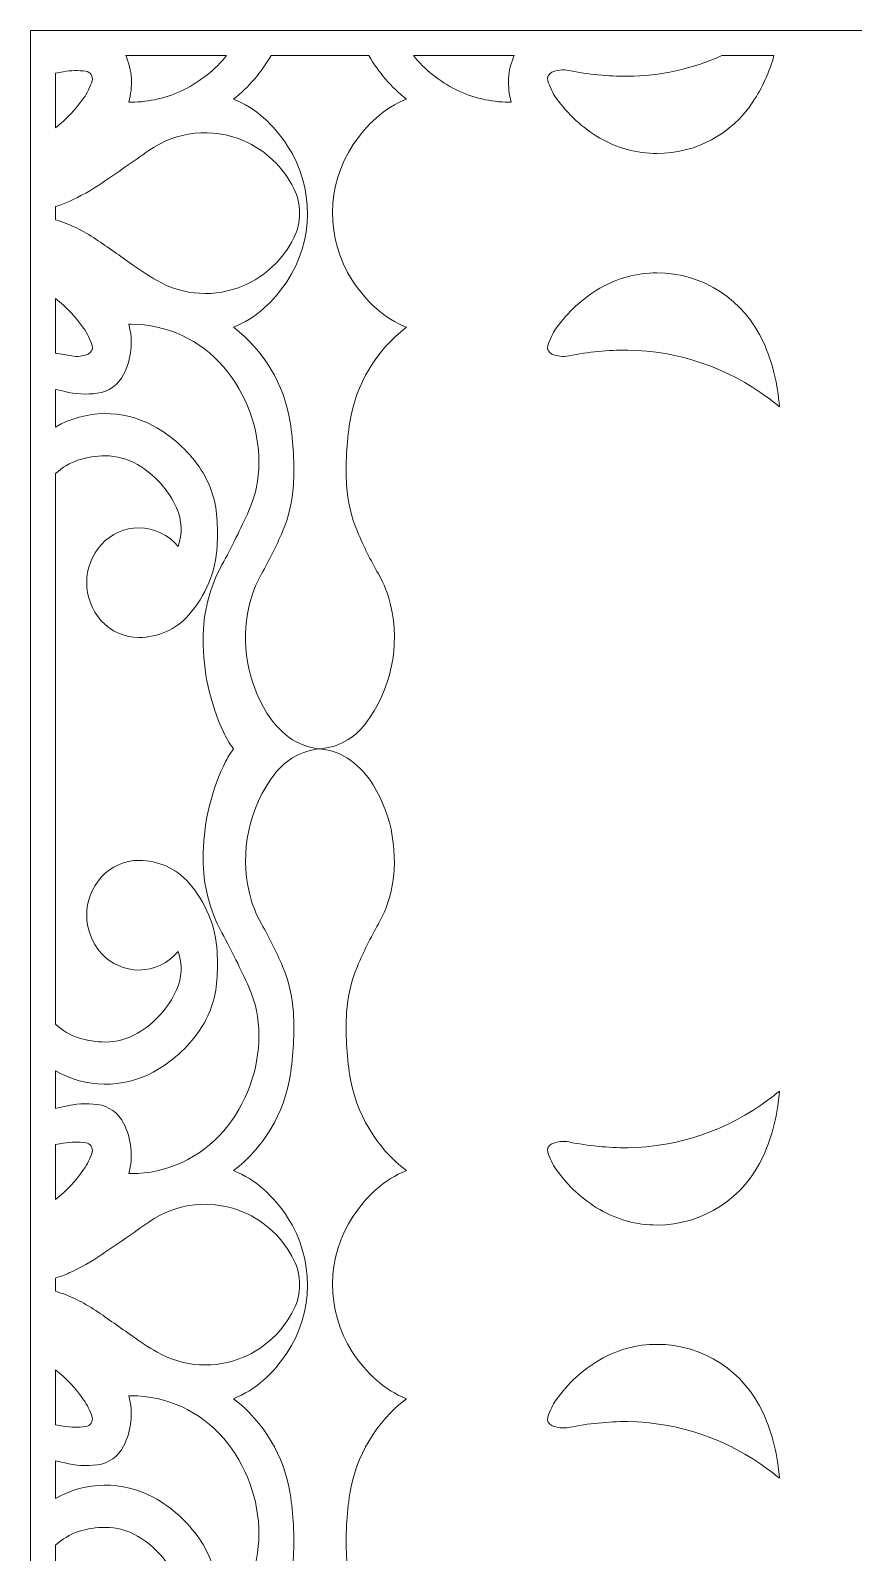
# Model space of a CAD drawing. Header units: centimetres. Extents: x -10.1 to 9, y -10.7 to 5.6.
# Drawn here: x -10.05 to -5.63, y -2.57 to 5.61 of the extents above; entities that cross this region are included whole.
import ezdxf

# ---------------------------------------------------------------- set-up
doc = ezdxf.new("R2010")
doc.units = ezdxf.units.CM
doc.header["$MEASUREMENT"] = 0

msp = doc.modelspace()

# ---------------------------------------------------------------- linework, layer by layer
at = {"lineweight": 9}
for points, knots in [([(-1.20849, -10.74215), (-1.20849, -10.74215), (-10.05421, -10.74215), (-10.05421, -10.74215), (-10.05421, -10.74215), (-10.05421, -10.74215), (-10.05421, 5.60715), (-10.05421, 5.60715), (-10.05421, 5.60715), (-10.05421, 5.60715), (-1.20849, 5.60715), (-1.20849, 5.60715), (-1.20849, 5.60715), (-1.20849, 5.60715), (-1.20849, -10.74215), (-1.20849, -10.74215)], [0, 0, 0, 0, 0.2, 0.2, 0.2, 0.2, 0.4, 0.4, 0.4, 0.4, 0.6, 0.6, 0.6, 0.6, 1, 1, 1, 1]), ([(-9.54243, 5.472), (-9.52419, 5.43338), (-9.51379, 5.39151), (-9.51183, 5.34885), (-9.51183, 5.34885), (-9.50987, 5.30635), (-9.51444, 5.26378), (-9.52538, 5.22267), (-9.52538, 5.22267), (-9.52342, 5.22261), (-9.52147, 5.22252), (-9.51952, 5.22241), (-9.51952, 5.22241), (-9.51759, 5.2223), (-9.51565, 5.22223), (-9.51371, 5.2222), (-9.51371, 5.2222), (-9.41481, 5.22221), (-9.31732, 5.24522), (-9.22887, 5.28947), (-9.22887, 5.28947), (-9.14064, 5.3336), (-9.06271, 5.39578), (-9.00009, 5.472), (-9.00009, 5.472), (-9.00009, 5.472), (-9.54243, 5.472), (-9.54243, 5.472)], [0, 0, 0, 0, 0.125, 0.125, 0.125, 0.125, 0.25, 0.25, 0.25, 0.25, 0.375, 0.375, 0.375, 0.375, 0.5, 0.5, 0.5, 0.5, 0.625, 0.625, 0.625, 0.625, 0.75, 0.75, 0.75, 0.75, 1, 1, 1, 1]), ([(-8.49844, -4.00615), (-8.40217, -3.99778), (-8.31394, -3.94925), (-8.25538, -3.87238), (-8.25538, -3.87238), (-8.11632, -3.68985), (-8.0663, -3.45484), (-8.11914, -3.23155), (-8.11914, -3.23155), (-8.13281, -3.17374), (-8.15472, -3.11822), (-8.1842, -3.06665), (-8.1842, -3.06665), (-8.22636, -2.99288), (-8.26415, -2.91668), (-8.29736, -2.83847), (-8.29736, -2.83847), (-8.33078, -2.75975), (-8.35038, -2.67582), (-8.35529, -2.59044), (-8.35529, -2.59044), (-8.36181, -2.47688), (-8.35603, -2.36293), (-8.33807, -2.25061), (-8.33807, -2.25061), (-8.30572, -2.04819), (-8.1968, -1.86581), (-8.034, -1.74124), (-8.034, -1.74124), (-8.09334, -1.71764), (-8.14805, -1.6837), (-8.19556, -1.64103), (-8.19556, -1.64103), (-8.24516, -1.59648), (-8.28861, -1.54551), (-8.32476, -1.48949), (-8.32476, -1.48949), (-8.46822, -1.26726), (-8.46618, -0.98084), (-8.31987, -0.76047), (-8.31987, -0.76047), (-8.28467, -0.70748), (-8.2429, -0.65913), (-8.19557, -0.61661), (-8.19557, -0.61661), (-8.14806, -0.57393), (-8.09335, -0.53999), (-8.034, -0.51639), (-8.034, -0.51639), (-8.19685, -0.3919), (-8.30572, -0.20948), (-8.33809, -0.00707), (-8.33809, -0.00707), (-8.35604, 0.10526), (-8.36181, 0.21922), (-8.35529, 0.33279), (-8.35529, 0.33279), (-8.35038, 0.41817), (-8.33078, 0.50209), (-8.29735, 0.58081), (-8.29735, 0.58081), (-8.26414, 0.65902), (-8.22636, 0.73522), (-8.1842, 0.80899), (-8.1842, 0.80899), (-8.15253, 0.8644), (-8.12958, 0.92433), (-8.11614, 0.98672), (-8.11614, 0.98672), (-8.07413, 1.18191), (-8.10874, 1.38566), (-8.21295, 1.55597), (-8.21295, 1.55597), (-8.24403, 1.60678), (-8.28472, 1.65102), (-8.33277, 1.68621), (-8.33277, 1.68621), (-8.38127, 1.72174), (-8.43855, 1.74327), (-8.49844, 1.74846), (-8.49844, 1.74846), (-8.40217, 1.75684), (-8.31395, 1.80537), (-8.25539, 1.88224), (-8.25539, 1.88224), (-8.11633, 2.06476), (-8.0663, 2.29978), (-8.11915, 2.52307), (-8.11915, 2.52307), (-8.13282, 2.58088), (-8.15472, 2.63642), (-8.1842, 2.688), (-8.1842, 2.688), (-8.22636, 2.76176), (-8.26414, 2.83796), (-8.29736, 2.91616), (-8.29736, 2.91616), (-8.33078, 2.99487), (-8.35038, 3.07879), (-8.35529, 3.16417), (-8.35529, 3.16417), (-8.36181, 3.27773), (-8.35604, 3.39169), (-8.33808, 3.50401), (-8.33808, 3.50401), (-8.30575, 3.70642), (-8.19682, 3.8888), (-8.034, 4.01333), (-8.034, 4.01333), (-8.09334, 4.03694), (-8.14805, 4.07089), (-8.19556, 4.11357), (-8.19556, 4.11357), (-8.24515, 4.15811), (-8.2886, 4.20908), (-8.32474, 4.26509), (-8.32474, 4.26509), (-8.46822, 4.48732), (-8.46619, 4.77376), (-8.31987, 4.99414), (-8.31987, 4.99414), (-8.28467, 5.04713), (-8.24289, 5.09547), (-8.19557, 5.13799), (-8.19557, 5.13799), (-8.14806, 5.18068), (-8.09335, 5.21461), (-8.034, 5.23822), (-8.034, 5.23822), (-8.11548, 5.30254), (-8.18387, 5.38192), (-8.23544, 5.472), (-8.23544, 5.472), (-8.23544, 5.472), (-8.76139, 5.472), (-8.76139, 5.472), (-8.76139, 5.472), (-8.81295, 5.3819), (-8.88138, 5.30252), (-8.96288, 5.23822), (-8.96288, 5.23822), (-8.90353, 5.21462), (-8.84881, 5.18068), (-8.80129, 5.138), (-8.80129, 5.138), (-8.75169, 5.09346), (-8.70824, 5.04249), (-8.6721, 4.98648), (-8.6721, 4.98648), (-8.52864, 4.76424), (-8.53067, 4.47781), (-8.67697, 4.25742), (-8.67697, 4.25742), (-8.71217, 4.20442), (-8.75396, 4.15607), (-8.80129, 4.11356), (-8.80129, 4.11356), (-8.84881, 4.07088), (-8.90353, 4.03694), (-8.96288, 4.01333), (-8.96288, 4.01333), (-8.80001, 3.88887), (-8.69112, 3.70647), (-8.65873, 3.50406), (-8.65873, 3.50406), (-8.64077, 3.39172), (-8.635, 3.27775), (-8.64153, 3.16417), (-8.64153, 3.16417), (-8.64643, 3.07879), (-8.66604, 2.99487), (-8.69947, 2.91616), (-8.69947, 2.91616), (-8.73269, 2.83796), (-8.77048, 2.76176), (-8.81264, 2.688), (-8.81264, 2.688), (-8.8443, 2.63259), (-8.86725, 2.57266), (-8.88069, 2.51028), (-8.88069, 2.51028), (-8.92273, 2.31506), (-8.88812, 2.11129), (-8.78389, 1.94095), (-8.78389, 1.94095), (-8.75281, 1.89015), (-8.71213, 1.84592), (-8.66408, 1.81072), (-8.66408, 1.81072), (-8.6156, 1.7752), (-8.55832, 1.75367), (-8.49844, 1.74846), (-8.49844, 1.74846), (-8.59471, 1.74009), (-8.68293, 1.69156), (-8.74149, 1.61469), (-8.74149, 1.61469), (-8.88053, 1.43216), (-8.93054, 1.19716), (-8.8777, 0.97388), (-8.8777, 0.97388), (-8.86402, 0.91608), (-8.84212, 0.86056), (-8.81264, 0.80899), (-8.81264, 0.80899), (-8.77048, 0.73522), (-8.73269, 0.65902), (-8.69947, 0.58081), (-8.69947, 0.58081), (-8.66604, 0.50209), (-8.64644, 0.41817), (-8.64153, 0.33279), (-8.64153, 0.33279), (-8.635, 0.2192), (-8.64077, 0.10522), (-8.65873, -0.00712), (-8.65873, -0.00712), (-8.69107, -0.20954), (-8.80003, -0.3919), (-8.96288, -0.51639), (-8.96288, -0.51639), (-8.90352, -0.53999), (-8.84881, -0.57393), (-8.80129, -0.6166), (-8.80129, -0.6166), (-8.75169, -0.66115), (-8.70824, -0.71212), (-8.6721, -0.76813), (-8.6721, -0.76813), (-8.52863, -0.99037), (-8.53066, -1.2768), (-8.67697, -1.49719), (-8.67697, -1.49719), (-8.71217, -1.55019), (-8.75395, -1.59853), (-8.8013, -1.64104), (-8.8013, -1.64104), (-8.84881, -1.68371), (-8.90353, -1.71764), (-8.96288, -1.74124), (-8.96288, -1.74124), (-8.80002, -1.86574), (-8.69114, -2.04815), (-8.65874, -2.25056), (-8.65874, -2.25056), (-8.64077, -2.36289), (-8.635, -2.47687), (-8.64153, -2.59044), (-8.64153, -2.59044), (-8.64643, -2.67583), (-8.66604, -2.75975), (-8.69947, -2.83847), (-8.69947, -2.83847), (-8.73269, -2.91668), (-8.77048, -2.99288), (-8.81264, -3.06665), (-8.81264, -3.06665), (-8.84432, -3.12206), (-8.86727, -3.18199), (-8.88071, -3.24439), (-8.88071, -3.24439), (-8.92271, -3.43959), (-8.8881, -3.64334), (-8.78389, -3.81366), (-8.78389, -3.81366), (-8.75281, -3.86447), (-8.71213, -3.9087), (-8.66409, -3.9439), (-8.66409, -3.9439), (-8.6156, -3.97942), (-8.55832, -4.00096), (-8.49844, -4.00615)], [0, 0, 0, 0, 0.0144928, 0.0144928, 0.0144928, 0.0144928, 0.0289855, 0.0289855, 0.0289855, 0.0289855, 0.0434783, 0.0434783, 0.0434783, 0.0434783, 0.057971, 0.057971, 0.057971, 0.057971, 0.0724638, 0.0724638, 0.0724638, 0.0724638, 0.0869565, 0.0869565, 0.0869565, 0.0869565, 0.1014493, 0.1014493, 0.1014493, 0.1014493, 0.115942, 0.115942, 0.115942, 0.115942, 0.1304348, 0.1304348, 0.1304348, 0.1304348, 0.1449275, 0.1449275, 0.1449275, 0.1449275, 0.1594203, 0.1594203, 0.1594203, 0.1594203, 0.173913, 0.173913, 0.173913, 0.173913, 0.1884058, 0.1884058, 0.1884058, 0.1884058, 0.2028986, 0.2028986, 0.2028986, 0.2028986, 0.2173913, 0.2173913, 0.2173913, 0.2173913, 0.2318841, 0.2318841, 0.2318841, 0.2318841, 0.2463768, 0.2463768, 0.2463768, 0.2463768, 0.2608696, 0.2608696, 0.2608696, 0.2608696, 0.2753623, 0.2753623, 0.2753623, 0.2753623, 0.2898551, 0.2898551, 0.2898551, 0.2898551, 0.3043478, 0.3043478, 0.3043478, 0.3043478, 0.3188406, 0.3188406, 0.3188406, 0.3188406, 0.3333333, 0.3333333, 0.3333333, 0.3333333, 0.3478261, 0.3478261, 0.3478261, 0.3478261, 0.3623188, 0.3623188, 0.3623188, 0.3623188, 0.3768116, 0.3768116, 0.3768116, 0.3768116, 0.3913043, 0.3913043, 0.3913043, 0.3913043, 0.4057971, 0.4057971, 0.4057971, 0.4057971, 0.4202899, 0.4202899, 0.4202899, 0.4202899, 0.4347826, 0.4347826, 0.4347826, 0.4347826, 0.4492754, 0.4492754, 0.4492754, 0.4492754, 0.4637681, 0.4637681, 0.4637681, 0.4637681, 0.4782609, 0.4782609, 0.4782609, 0.4782609, 0.4927536, 0.4927536, 0.4927536, 0.4927536, 0.5072464, 0.5072464, 0.5072464, 0.5072464, 0.5217391, 0.5217391, 0.5217391, 0.5217391, 0.5362319, 0.5362319, 0.5362319, 0.5362319, 0.5507246, 0.5507246, 0.5507246, 0.5507246, 0.5652174, 0.5652174, 0.5652174, 0.5652174, 0.5797101, 0.5797101, 0.5797101, 0.5797101, 0.5942029, 0.5942029, 0.5942029, 0.5942029, 0.6086957, 0.6086957, 0.6086957, 0.6086957, 0.6231884, 0.6231884, 0.6231884, 0.6231884, 0.6376812, 0.6376812, 0.6376812, 0.6376812, 0.6521739, 0.6521739, 0.6521739, 0.6521739, 0.6666667, 0.6666667, 0.6666667, 0.6666667, 0.6811594, 0.6811594, 0.6811594, 0.6811594, 0.6956522, 0.6956522, 0.6956522, 0.6956522, 0.7101449, 0.7101449, 0.7101449, 0.7101449, 0.7246377, 0.7246377, 0.7246377, 0.7246377, 0.7391304, 0.7391304, 0.7391304, 0.7391304, 0.7536232, 0.7536232, 0.7536232, 0.7536232, 0.7681159, 0.7681159, 0.7681159, 0.7681159, 0.7826087, 0.7826087, 0.7826087, 0.7826087, 0.7971014, 0.7971014, 0.7971014, 0.7971014, 0.8115942, 0.8115942, 0.8115942, 0.8115942, 0.826087, 0.826087, 0.826087, 0.826087, 0.8405797, 0.8405797, 0.8405797, 0.8405797, 0.8550725, 0.8550725, 0.8550725, 0.8550725, 0.8695652, 0.8695652, 0.8695652, 0.8695652, 0.884058, 0.884058, 0.884058, 0.884058, 0.8985507, 0.8985507, 0.8985507, 0.8985507, 0.9130435, 0.9130435, 0.9130435, 0.9130435, 0.9275362, 0.9275362, 0.9275362, 0.9275362, 0.942029, 0.942029, 0.942029, 0.942029, 0.9565217, 0.9565217, 0.9565217, 0.9565217, 0.9710145, 0.9710145, 0.9710145, 0.9710145, 1, 1, 1, 1]), ([(-7.99672, 5.472), (-7.9341, 5.39578), (-7.85618, 5.3336), (-7.76795, 5.28947), (-7.76795, 5.28947), (-7.6795, 5.24523), (-7.58201, 5.2222), (-7.48312, 5.2222), (-7.48312, 5.2222), (-7.48117, 5.22223), (-7.47922, 5.2223), (-7.47728, 5.22241), (-7.47728, 5.22241), (-7.47534, 5.22252), (-7.47341, 5.22261), (-7.47148, 5.22267), (-7.47148, 5.22267), (-7.4824, 5.26379), (-7.48697, 5.30635), (-7.48501, 5.34885), (-7.48501, 5.34885), (-7.48304, 5.39151), (-7.47263, 5.43338), (-7.4544, 5.472), (-7.4544, 5.472), (-7.4544, 5.472), (-7.99672, 5.472), (-7.99672, 5.472)], [0, 0, 0, 0, 0.125, 0.125, 0.125, 0.125, 0.25, 0.25, 0.25, 0.25, 0.375, 0.375, 0.375, 0.375, 0.5, 0.5, 0.5, 0.5, 0.625, 0.625, 0.625, 0.625, 0.75, 0.75, 0.75, 0.75, 1, 1, 1, 1]), ([(-6.33875, 5.472), (-6.49809, 5.40053), (-6.67053, 5.3627), (-6.84515, 5.36089), (-6.84515, 5.36089), (-6.95114, 5.36089), (-7.05688, 5.37137), (-7.1608, 5.39217), (-7.1608, 5.39217), (-7.19175, 5.39836), (-7.22383, 5.39494), (-7.25278, 5.38237), (-7.25278, 5.38237), (-7.27017, 5.3748), (-7.27921, 5.35548), (-7.27382, 5.33729), (-7.27382, 5.33729), (-7.26395, 5.30387), (-7.2487, 5.27229), (-7.22866, 5.24378), (-7.22866, 5.24378), (-7.16703, 5.15613), (-7.08722, 5.08287), (-6.99463, 5.02897), (-6.99463, 5.02897), (-6.90149, 4.97476), (-6.7957, 4.9462), (-6.68794, 4.9462), (-6.68794, 4.9462), (-6.48038, 4.94624), (-6.28679, 5.0501), (-6.17215, 5.22312), (-6.17215, 5.22312), (-6.12148, 5.29956), (-6.08331, 5.38356), (-6.05907, 5.472), (-6.05907, 5.472), (-6.05907, 5.472), (-6.33875, 5.472), (-6.33875, 5.472)], [0, 0, 0, 0, 0.0909091, 0.0909091, 0.0909091, 0.0909091, 0.1818182, 0.1818182, 0.1818182, 0.1818182, 0.2727273, 0.2727273, 0.2727273, 0.2727273, 0.3636364, 0.3636364, 0.3636364, 0.3636364, 0.4545455, 0.4545455, 0.4545455, 0.4545455, 0.5454545, 0.5454545, 0.5454545, 0.5454545, 0.6363636, 0.6363636, 0.6363636, 0.6363636, 0.7272727, 0.7272727, 0.7272727, 0.7272727, 0.8181818, 0.8181818, 0.8181818, 0.8181818, 1, 1, 1, 1]), ([(-9.91907, 5.084), (-9.86136, 5.12975), (-9.81056, 5.18355), (-9.76818, 5.24378), (-9.76818, 5.24378), (-9.74814, 5.27229), (-9.73287, 5.30386), (-9.72299, 5.33729), (-9.72299, 5.33729), (-9.71971, 5.34842), (-9.72145, 5.36044), (-9.72776, 5.37019), (-9.72776, 5.37019), (-9.73406, 5.37993), (-9.74424, 5.38644), (-9.75574, 5.38801), (-9.75574, 5.38801), (-9.7964, 5.3936), (-9.83768, 5.39271), (-9.87806, 5.38537), (-9.87806, 5.38537), (-9.8917, 5.38291), (-9.90537, 5.38061), (-9.91907, 5.37848), (-9.91907, 5.37848), (-9.91907, 5.37848), (-9.91907, 5.084), (-9.91907, 5.084)], [0, 0, 0, 0, 0.125, 0.125, 0.125, 0.125, 0.25, 0.25, 0.25, 0.25, 0.375, 0.375, 0.375, 0.375, 0.5, 0.5, 0.5, 0.5, 0.625, 0.625, 0.625, 0.625, 0.75, 0.75, 0.75, 0.75, 1, 1, 1, 1]), ([(-8.60772, 4.62578), (-8.60772, 4.67168), (-8.61827, 4.71696), (-8.63855, 4.75814), (-8.63855, 4.75814), (-8.69549, 4.87373), (-8.79193, 4.96502), (-8.91048, 5.01548), (-8.91048, 5.01548), (-9.07771, 5.08661), (-9.26965, 5.06645), (-9.41835, 4.96198), (-9.41835, 4.96198), (-9.50228, 4.90303), (-9.58664, 4.84469), (-9.67142, 4.78698), (-9.67142, 4.78698), (-9.72696, 4.74917), (-9.78568, 4.71623), (-9.8469, 4.68855), (-9.8469, 4.68855), (-9.87039, 4.67803), (-9.89449, 4.66894), (-9.91907, 4.66134), (-9.91907, 4.66134), (-9.91907, 4.66134), (-9.91907, 4.59023), (-9.91907, 4.59023), (-9.91907, 4.59023), (-9.84229, 4.56661), (-9.76946, 4.53165), (-9.703, 4.48653), (-9.703, 4.48653), (-9.63691, 4.44166), (-9.57144, 4.39586), (-9.50663, 4.34915), (-9.50663, 4.34915), (-9.46384, 4.31828), (-9.41946, 4.28967), (-9.37368, 4.26344), (-9.37368, 4.26344), (-9.23203, 4.18229), (-9.06069, 4.17212), (-8.91048, 4.23607), (-8.91048, 4.23607), (-8.79194, 4.28656), (-8.69548, 4.37782), (-8.63855, 4.49342), (-8.63855, 4.49342), (-8.61827, 4.5346), (-8.60772, 4.57987), (-8.60772, 4.62578)], [0, 0, 0, 0, 0.0714286, 0.0714286, 0.0714286, 0.0714286, 0.1428571, 0.1428571, 0.1428571, 0.1428571, 0.2142857, 0.2142857, 0.2142857, 0.2142857, 0.2857143, 0.2857143, 0.2857143, 0.2857143, 0.3571429, 0.3571429, 0.3571429, 0.3571429, 0.4285714, 0.4285714, 0.4285714, 0.4285714, 0.5, 0.5, 0.5, 0.5, 0.5714286, 0.5714286, 0.5714286, 0.5714286, 0.6428571, 0.6428571, 0.6428571, 0.6428571, 0.7142857, 0.7142857, 0.7142857, 0.7142857, 0.7857143, 0.7857143, 0.7857143, 0.7857143, 0.8571429, 0.8571429, 0.8571429, 0.8571429, 1, 1, 1, 1]), ([(-6.08774, 3.6318), (-6.3067, 3.79572), (-6.57166, 3.88632), (-6.84515, 3.89067), (-6.84515, 3.89067), (-6.95115, 3.89067), (-7.05687, 3.88019), (-7.16081, 3.85939), (-7.16081, 3.85939), (-7.19174, 3.8532), (-7.22384, 3.85662), (-7.25278, 3.86919), (-7.25278, 3.86919), (-7.27017, 3.87674), (-7.27919, 3.8961), (-7.27383, 3.91428), (-7.27383, 3.91428), (-7.26396, 3.94771), (-7.2487, 3.97931), (-7.22866, 4.00782), (-7.22866, 4.00782), (-7.16705, 4.09544), (-7.08719, 4.16872), (-6.99462, 4.2226), (-6.99462, 4.2226), (-6.90152, 4.27679), (-6.79566, 4.30534), (-6.68794, 4.30535), (-6.68794, 4.30535), (-6.44068, 4.30541), (-6.21646, 4.15951), (-6.11605, 3.93356), (-6.11605, 3.93356), (-6.06721, 3.82357), (-6.03801, 3.70583), (-6.02978, 3.58577), (-6.02978, 3.58577), (-6.04866, 3.60166), (-6.06799, 3.61701), (-6.08774, 3.6318)], [0, 0, 0, 0, 0.0909091, 0.0909091, 0.0909091, 0.0909091, 0.1818182, 0.1818182, 0.1818182, 0.1818182, 0.2727273, 0.2727273, 0.2727273, 0.2727273, 0.3636364, 0.3636364, 0.3636364, 0.3636364, 0.4545455, 0.4545455, 0.4545455, 0.4545455, 0.5454545, 0.5454545, 0.5454545, 0.5454545, 0.6363636, 0.6363636, 0.6363636, 0.6363636, 0.7272727, 0.7272727, 0.7272727, 0.7272727, 0.8181818, 0.8181818, 0.8181818, 0.8181818, 1, 1, 1, 1]), ([(-9.91907, 3.87309), (-9.88993, 3.86866), (-9.86085, 3.8639), (-9.83183, 3.85879), (-9.83183, 3.85879), (-9.80217, 3.85358), (-9.77165, 3.85719), (-9.74404, 3.86919), (-9.74404, 3.86919), (-9.72663, 3.87676), (-9.7176, 3.89608), (-9.72299, 3.91428), (-9.72299, 3.91428), (-9.73287, 3.94771), (-9.74813, 3.9793), (-9.76818, 4.00782), (-9.76818, 4.00782), (-9.81057, 4.06803), (-9.86137, 4.12183), (-9.91907, 4.16759), (-9.91907, 4.16759), (-9.91907, 4.16759), (-9.91907, 3.87309), (-9.91907, 3.87309)], [0, 0, 0, 0, 0.1428571, 0.1428571, 0.1428571, 0.1428571, 0.2857143, 0.2857143, 0.2857143, 0.2857143, 0.4285714, 0.4285714, 0.4285714, 0.4285714, 0.5714286, 0.5714286, 0.5714286, 0.5714286, 0.7142857, 0.7142857, 0.7142857, 0.7142857, 1, 1, 1, 1]), ([(-8.96298, 1.74846), (-8.98429, 1.77717), (-9.00258, 1.80801), (-9.01756, 1.84047), (-9.01756, 1.84047), (-9.08947, 1.99631), (-9.12672, 2.16596), (-9.12672, 2.33758), (-9.12672, 2.33758), (-9.12673, 2.47713), (-9.0917, 2.61451), (-9.0249, 2.73703), (-9.0249, 2.73703), (-8.97292, 2.83237), (-8.92461, 2.92965), (-8.88006, 3.02867), (-8.88006, 3.02867), (-8.84462, 3.10941), (-8.82632, 3.19659), (-8.82633, 3.28476), (-8.82633, 3.28476), (-8.82634, 3.47343), (-8.89346, 3.65582), (-9.0158, 3.79944), (-9.0158, 3.79944), (-9.14012, 3.94537), (-9.32201, 4.02943), (-9.51371, 4.0294), (-9.51371, 4.0294), (-9.51565, 4.02937), (-9.51759, 4.02929), (-9.51952, 4.02917), (-9.51952, 4.02917), (-9.52147, 4.02906), (-9.52342, 4.02897), (-9.52538, 4.0289), (-9.52538, 4.0289), (-9.50133, 3.9385), (-9.51131, 3.84235), (-9.55337, 3.7588), (-9.55337, 3.7588), (-9.58107, 3.70376), (-9.63436, 3.66606), (-9.69548, 3.65822), (-9.69548, 3.65822), (-9.75353, 3.65078), (-9.81247, 3.65417), (-9.86929, 3.66819), (-9.86929, 3.66819), (-9.8858, 3.67226), (-9.9024, 3.67598), (-9.91907, 3.67935), (-9.91907, 3.67935), (-9.91907, 3.67935), (-9.91907, 3.47719), (-9.91907, 3.47719), (-9.91907, 3.47719), (-9.75722, 3.57074), (-9.55816, 3.57317), (-9.39399, 3.48375), (-9.39399, 3.48375), (-9.29526, 3.42995), (-9.21044, 3.35379), (-9.14635, 3.26141), (-9.14635, 3.26141), (-9.09085, 3.18143), (-9.05828, 3.08775), (-9.05214, 2.9906), (-9.05214, 2.9906), (-9.04896, 2.94006), (-9.04867, 2.88938), (-9.05129, 2.83881), (-9.05129, 2.83881), (-9.05839, 2.70162), (-9.11184, 2.57081), (-9.20281, 2.46788), (-9.20281, 2.46788), (-9.27073, 2.39101), (-9.36847, 2.34699), (-9.47104, 2.34697), (-9.47104, 2.34697), (-9.54816, 2.34696), (-9.62171, 2.37973), (-9.67332, 2.43703), (-9.67332, 2.43703), (-9.77832, 2.5535), (-9.77781, 2.7308), (-9.67242, 2.84692), (-9.67242, 2.84692), (-9.62088, 2.90367), (-9.54771, 2.93603), (-9.47104, 2.93604), (-9.47104, 2.93604), (-9.38977, 2.93483), (-9.31298, 2.89832), (-9.2607, 2.83609), (-9.2607, 2.83609), (-9.23643, 2.90349), (-9.23939, 2.97764), (-9.26899, 3.04287), (-9.26899, 3.04287), (-9.3132, 3.1403), (-9.38654, 3.22155), (-9.47896, 3.27546), (-9.47896, 3.27546), (-9.53178, 3.30627), (-9.59181, 3.32251), (-9.65296, 3.32251), (-9.65296, 3.32251), (-9.70123, 3.32251), (-9.74919, 3.31499), (-9.79514, 3.30021), (-9.79514, 3.30021), (-9.84139, 3.28534), (-9.88371, 3.26035), (-9.91907, 3.22703), (-9.91907, 3.22703), (-9.91907, 3.22703), (-9.91907, 0.26993), (-9.91907, 0.26993), (-9.91907, 0.26993), (-9.88372, 0.2366), (-9.8414, 0.2116), (-9.79514, 0.19674), (-9.79514, 0.19674), (-9.74919, 0.18199), (-9.70123, 0.17447), (-9.65296, 0.17447), (-9.65296, 0.17447), (-9.59181, 0.17448), (-9.53178, 0.1907), (-9.47896, 0.22151), (-9.47896, 0.22151), (-9.38655, 0.27542), (-9.3132, 0.35665), (-9.26899, 0.45408), (-9.26899, 0.45408), (-9.2394, 0.51931), (-9.23641, 0.59346), (-9.2607, 0.66085), (-9.2607, 0.66085), (-9.31298, 0.59862), (-9.38978, 0.56216), (-9.47104, 0.56092), (-9.47104, 0.56092), (-9.54817, 0.56091), (-9.62172, 0.59367), (-9.67334, 0.65097), (-9.67334, 0.65097), (-9.77835, 0.76743), (-9.77782, 0.94475), (-9.67241, 1.06085), (-9.67241, 1.06085), (-9.62086, 1.11758), (-9.5477, 1.14993), (-9.47104, 1.14994), (-9.47104, 1.14994), (-9.36847, 1.14995), (-9.27076, 1.10588), (-9.20281, 1.02904), (-9.20281, 1.02904), (-9.11183, 0.92612), (-9.05841, 0.7953), (-9.05129, 0.65811), (-9.05129, 0.65811), (-9.04867, 0.60754), (-9.04896, 0.55686), (-9.05214, 0.50633), (-9.05214, 0.50633), (-9.05827, 0.40917), (-9.09086, 0.31549), (-9.14635, 0.23551), (-9.14635, 0.23551), (-9.21058, 0.14292), (-9.29565, 0.06664), (-9.39466, 0.01283), (-9.39466, 0.01283), (-9.55866, -0.07633), (-9.75742, -0.07367), (-9.91907, 0.01969), (-9.91907, 0.01969), (-9.91907, 0.01969), (-9.91907, -0.18235), (-9.91907, -0.18235), (-9.91907, -0.18235), (-9.90239, -0.17902), (-9.8858, -0.17532), (-9.86929, -0.17126), (-9.86929, -0.17126), (-9.81247, -0.15723), (-9.75353, -0.15386), (-9.69548, -0.16129), (-9.69548, -0.16129), (-9.63436, -0.16911), (-9.58109, -0.20683), (-9.55337, -0.26186), (-9.55337, -0.26186), (-9.51129, -0.34539), (-9.50134, -0.44152), (-9.52538, -0.53191), (-9.52538, -0.53191), (-9.52342, -0.532), (-9.52147, -0.5321), (-9.51952, -0.53222), (-9.51952, -0.53222), (-9.51759, -0.53233), (-9.51565, -0.5324), (-9.51371, -0.53243), (-9.51371, -0.53243), (-9.32201, -0.5324), (-9.14009, -0.44844), (-9.0158, -0.30248), (-9.0158, -0.30248), (-8.89348, -0.15884), (-8.82631, 0.02353), (-8.82633, 0.21219), (-8.82633, 0.21219), (-8.82633, 0.30036), (-8.84462, 0.38754), (-8.88006, 0.46827), (-8.88006, 0.46827), (-8.92461, 0.5673), (-8.97293, 0.66459), (-9.02491, 0.75993), (-9.02491, 0.75993), (-9.09171, 0.88246), (-9.12672, 1.01986), (-9.12672, 1.15942), (-9.12672, 1.15942), (-9.12673, 1.33101), (-9.08947, 1.50064), (-9.01757, 1.65645), (-9.01757, 1.65645), (-9.00259, 1.68892), (-8.98429, 1.71976), (-8.96298, 1.74846)], [0, 0, 0, 0, 0.0166667, 0.0166667, 0.0166667, 0.0166667, 0.0333333, 0.0333333, 0.0333333, 0.0333333, 0.05, 0.05, 0.05, 0.05, 0.0666667, 0.0666667, 0.0666667, 0.0666667, 0.0833333, 0.0833333, 0.0833333, 0.0833333, 0.1, 0.1, 0.1, 0.1, 0.1166667, 0.1166667, 0.1166667, 0.1166667, 0.1333333, 0.1333333, 0.1333333, 0.1333333, 0.15, 0.15, 0.15, 0.15, 0.1666667, 0.1666667, 0.1666667, 0.1666667, 0.1833333, 0.1833333, 0.1833333, 0.1833333, 0.2, 0.2, 0.2, 0.2, 0.2166667, 0.2166667, 0.2166667, 0.2166667, 0.2333333, 0.2333333, 0.2333333, 0.2333333, 0.25, 0.25, 0.25, 0.25, 0.2666667, 0.2666667, 0.2666667, 0.2666667, 0.2833333, 0.2833333, 0.2833333, 0.2833333, 0.3, 0.3, 0.3, 0.3, 0.3166667, 0.3166667, 0.3166667, 0.3166667, 0.3333333, 0.3333333, 0.3333333, 0.3333333, 0.35, 0.35, 0.35, 0.35, 0.3666667, 0.3666667, 0.3666667, 0.3666667, 0.3833333, 0.3833333, 0.3833333, 0.3833333, 0.4, 0.4, 0.4, 0.4, 0.4166667, 0.4166667, 0.4166667, 0.4166667, 0.4333333, 0.4333333, 0.4333333, 0.4333333, 0.45, 0.45, 0.45, 0.45, 0.4666667, 0.4666667, 0.4666667, 0.4666667, 0.4833333, 0.4833333, 0.4833333, 0.4833333, 0.5, 0.5, 0.5, 0.5, 0.5166667, 0.5166667, 0.5166667, 0.5166667, 0.5333333, 0.5333333, 0.5333333, 0.5333333, 0.55, 0.55, 0.55, 0.55, 0.5666667, 0.5666667, 0.5666667, 0.5666667, 0.5833333, 0.5833333, 0.5833333, 0.5833333, 0.6, 0.6, 0.6, 0.6, 0.6166667, 0.6166667, 0.6166667, 0.6166667, 0.6333333, 0.6333333, 0.6333333, 0.6333333, 0.65, 0.65, 0.65, 0.65, 0.6666667, 0.6666667, 0.6666667, 0.6666667, 0.6833333, 0.6833333, 0.6833333, 0.6833333, 0.7, 0.7, 0.7, 0.7, 0.7166667, 0.7166667, 0.7166667, 0.7166667, 0.7333333, 0.7333333, 0.7333333, 0.7333333, 0.75, 0.75, 0.75, 0.75, 0.7666667, 0.7666667, 0.7666667, 0.7666667, 0.7833333, 0.7833333, 0.7833333, 0.7833333, 0.8, 0.8, 0.8, 0.8, 0.8166667, 0.8166667, 0.8166667, 0.8166667, 0.8333333, 0.8333333, 0.8333333, 0.8333333, 0.85, 0.85, 0.85, 0.85, 0.8666667, 0.8666667, 0.8666667, 0.8666667, 0.8833333, 0.8833333, 0.8833333, 0.8833333, 0.9, 0.9, 0.9, 0.9, 0.9166667, 0.9166667, 0.9166667, 0.9166667, 0.9333333, 0.9333333, 0.9333333, 0.9333333, 0.95, 0.95, 0.95, 0.95, 0.9666667, 0.9666667, 0.9666667, 0.9666667, 1, 1, 1, 1]), ([(-6.08774, -0.1349), (-6.30659, -0.29877), (-6.57178, -0.38935), (-6.84515, -0.39371), (-6.84515, -0.39371), (-6.95115, -0.39371), (-7.05691, -0.38323), (-7.16084, -0.36245), (-7.16084, -0.36245), (-7.19178, -0.35626), (-7.22384, -0.35967), (-7.25278, -0.37224), (-7.25278, -0.37224), (-7.27017, -0.37981), (-7.27921, -0.39912), (-7.27382, -0.41731), (-7.27382, -0.41731), (-7.26395, -0.45073), (-7.2487, -0.48231), (-7.22866, -0.51081), (-7.22866, -0.51081), (-7.16703, -0.59846), (-7.08723, -0.67173), (-6.99463, -0.72564), (-6.99463, -0.72564), (-6.9015, -0.77986), (-6.79571, -0.80842), (-6.68794, -0.80842), (-6.68794, -0.80842), (-6.44047, -0.80835), (-6.21641, -0.66281), (-6.11605, -0.43661), (-6.11605, -0.43661), (-6.0672, -0.32659), (-6.03801, -0.2089), (-6.02978, -0.08881), (-6.02978, -0.08881), (-6.04866, -0.10472), (-6.06799, -0.12009), (-6.08774, -0.1349)], [0, 0, 0, 0, 0.0909091, 0.0909091, 0.0909091, 0.0909091, 0.1818182, 0.1818182, 0.1818182, 0.1818182, 0.2727273, 0.2727273, 0.2727273, 0.2727273, 0.3636364, 0.3636364, 0.3636364, 0.3636364, 0.4545455, 0.4545455, 0.4545455, 0.4545455, 0.5454545, 0.5454545, 0.5454545, 0.5454545, 0.6363636, 0.6363636, 0.6363636, 0.6363636, 0.7272727, 0.7272727, 0.7272727, 0.7272727, 0.8181818, 0.8181818, 0.8181818, 0.8181818, 1, 1, 1, 1]), ([(-9.91907, -0.67063), (-9.86136, -0.62487), (-9.81056, -0.57105), (-9.76818, -0.51081), (-9.76818, -0.51081), (-9.74814, -0.48231), (-9.73288, -0.45074), (-9.72299, -0.41732), (-9.72299, -0.41732), (-9.71971, -0.40618), (-9.72145, -0.39417), (-9.72776, -0.38442), (-9.72776, -0.38442), (-9.73406, -0.37467), (-9.74424, -0.36817), (-9.75575, -0.3666), (-9.75575, -0.3666), (-9.79641, -0.36101), (-9.83768, -0.36191), (-9.87806, -0.36926), (-9.87806, -0.36926), (-9.8917, -0.37175), (-9.90536, -0.37403), (-9.91907, -0.37611), (-9.91907, -0.37611), (-9.91907, -0.37611), (-9.91907, -0.67063), (-9.91907, -0.67063)], [0, 0, 0, 0, 0.125, 0.125, 0.125, 0.125, 0.25, 0.25, 0.25, 0.25, 0.375, 0.375, 0.375, 0.375, 0.5, 0.5, 0.5, 0.5, 0.625, 0.625, 0.625, 0.625, 0.75, 0.75, 0.75, 0.75, 1, 1, 1, 1]), ([(-8.60772, -1.12884), (-8.60772, -1.08294), (-8.61826, -1.03767), (-8.63855, -0.9965), (-8.63855, -0.9965), (-8.6955, -0.8809), (-8.79193, -0.7896), (-8.91048, -0.7391), (-8.91048, -0.7391), (-9.07771, -0.66795), (-9.26966, -0.68811), (-9.41834, -0.79261), (-9.41834, -0.79261), (-9.50227, -0.85158), (-9.58663, -0.90992), (-9.67142, -0.96764), (-9.67142, -0.96764), (-9.72697, -1.00544), (-9.78569, -1.03839), (-9.8469, -1.06608), (-9.8469, -1.06608), (-9.87038, -1.07662), (-9.89448, -1.08571), (-9.91907, -1.0933), (-9.91907, -1.0933), (-9.91907, -1.0933), (-9.91907, -1.16437), (-9.91907, -1.16437), (-9.91907, -1.16437), (-9.84232, -1.18808), (-9.76951, -1.22306), (-9.70303, -1.26813), (-9.70303, -1.26813), (-9.6369, -1.31297), (-9.57143, -1.35876), (-9.50663, -1.40549), (-9.50663, -1.40549), (-9.46384, -1.43634), (-9.41947, -1.46494), (-9.3737, -1.49117), (-9.3737, -1.49117), (-9.23204, -1.57233), (-9.06069, -1.58249), (-8.91048, -1.51853), (-8.91048, -1.51853), (-8.79193, -1.46806), (-8.69547, -1.37681), (-8.63855, -1.26122), (-8.63855, -1.26122), (-8.61827, -1.22003), (-8.60772, -1.17476), (-8.60772, -1.12884)], [0, 0, 0, 0, 0.0714286, 0.0714286, 0.0714286, 0.0714286, 0.1428571, 0.1428571, 0.1428571, 0.1428571, 0.2142857, 0.2142857, 0.2142857, 0.2142857, 0.2857143, 0.2857143, 0.2857143, 0.2857143, 0.3571429, 0.3571429, 0.3571429, 0.3571429, 0.4285714, 0.4285714, 0.4285714, 0.4285714, 0.5, 0.5, 0.5, 0.5, 0.5714286, 0.5714286, 0.5714286, 0.5714286, 0.6428571, 0.6428571, 0.6428571, 0.6428571, 0.7142857, 0.7142857, 0.7142857, 0.7142857, 0.7857143, 0.7857143, 0.7857143, 0.7857143, 0.8571429, 0.8571429, 0.8571429, 0.8571429, 1, 1, 1, 1]), ([(-6.08774, -2.12279), (-6.3067, -1.95887), (-6.57166, -1.86828), (-6.84515, -1.86394), (-6.84515, -1.86394), (-6.95116, -1.86394), (-7.05689, -1.87442), (-7.16084, -1.89522), (-7.16084, -1.89522), (-7.19176, -1.90141), (-7.22385, -1.89799), (-7.25278, -1.88543), (-7.25278, -1.88543), (-7.27016, -1.87789), (-7.27919, -1.85853), (-7.27383, -1.84035), (-7.27383, -1.84035), (-7.26396, -1.80693), (-7.2487, -1.77534), (-7.22866, -1.74683), (-7.22866, -1.74683), (-7.16706, -1.6592), (-7.0872, -1.58591), (-6.99463, -1.53203), (-6.99463, -1.53203), (-6.90153, -1.47782), (-6.79567, -1.44927), (-6.68794, -1.44926), (-6.68794, -1.44926), (-6.44065, -1.4492), (-6.2164, -1.59514), (-6.11601, -1.82114), (-6.11601, -1.82114), (-6.0672, -1.93111), (-6.03801, -2.04883), (-6.02978, -2.16887), (-6.02978, -2.16887), (-6.04863, -2.15293), (-6.06796, -2.13757), (-6.08774, -2.12279)], [0, 0, 0, 0, 0.0909091, 0.0909091, 0.0909091, 0.0909091, 0.1818182, 0.1818182, 0.1818182, 0.1818182, 0.2727273, 0.2727273, 0.2727273, 0.2727273, 0.3636364, 0.3636364, 0.3636364, 0.3636364, 0.4545455, 0.4545455, 0.4545455, 0.4545455, 0.5454545, 0.5454545, 0.5454545, 0.5454545, 0.6363636, 0.6363636, 0.6363636, 0.6363636, 0.7272727, 0.7272727, 0.7272727, 0.7272727, 0.8181818, 0.8181818, 0.8181818, 0.8181818, 1, 1, 1, 1]), ([(-9.91907, -1.88154), (-9.90537, -1.88365), (-9.8917, -1.88593), (-9.87806, -1.88837), (-9.87806, -1.88837), (-9.83769, -1.89575), (-9.79642, -1.89666), (-9.75576, -1.89108), (-9.75576, -1.89108), (-9.74425, -1.88949), (-9.73401, -1.88296), (-9.72772, -1.8732), (-9.72772, -1.8732), (-9.72143, -1.86344), (-9.71969, -1.85148), (-9.72299, -1.84034), (-9.72299, -1.84034), (-9.73287, -1.80692), (-9.74813, -1.77534), (-9.76818, -1.74683), (-9.76818, -1.74683), (-9.81055, -1.68659), (-9.86135, -1.63278), (-9.91907, -1.58704), (-9.91907, -1.58704), (-9.91907, -1.58704), (-9.91907, -1.88154), (-9.91907, -1.88154)], [0, 0, 0, 0, 0.125, 0.125, 0.125, 0.125, 0.25, 0.25, 0.25, 0.25, 0.375, 0.375, 0.375, 0.375, 0.5, 0.5, 0.5, 0.5, 0.625, 0.625, 0.625, 0.625, 0.75, 0.75, 0.75, 0.75, 1, 1, 1, 1]), ([(-8.96298, -4.00615), (-8.98429, -3.97745), (-9.00258, -3.94661), (-9.01756, -3.91415), (-9.01756, -3.91415), (-9.08947, -3.75833), (-9.12672, -3.58868), (-9.12672, -3.41707), (-9.12672, -3.41707), (-9.12673, -3.2775), (-9.0917, -3.14011), (-9.02489, -3.01757), (-9.02489, -3.01757), (-8.97291, -2.92223), (-8.9246, -2.82494), (-8.88006, -2.72591), (-8.88006, -2.72591), (-8.84462, -2.64519), (-8.82632, -2.55803), (-8.82633, -2.46987), (-8.82633, -2.46987), (-8.82634, -2.2812), (-8.89345, -2.0988), (-9.01579, -1.95517), (-9.01579, -1.95517), (-9.14011, -1.80924), (-9.32201, -1.72518), (-9.51371, -1.7252), (-9.51371, -1.7252), (-9.51565, -1.72523), (-9.51759, -1.72531), (-9.51952, -1.72543), (-9.51952, -1.72543), (-9.52147, -1.72556), (-9.52342, -1.72567), (-9.52538, -1.72577), (-9.52538, -1.72577), (-9.50132, -1.81615), (-9.5113, -1.91228), (-9.55337, -1.99582), (-9.55337, -1.99582), (-9.58107, -2.05085), (-9.63437, -2.08854), (-9.69548, -2.09638), (-9.69548, -2.09638), (-9.75353, -2.10382), (-9.81247, -2.10044), (-9.86929, -2.08642), (-9.86929, -2.08642), (-9.8858, -2.08234), (-9.90239, -2.07863), (-9.91907, -2.07528), (-9.91907, -2.07528), (-9.91907, -2.07528), (-9.91907, -2.27739), (-9.91907, -2.27739), (-9.91907, -2.27739), (-9.75725, -2.18383), (-9.5582, -2.1814), (-9.39405, -2.2708), (-9.39405, -2.2708), (-9.2953, -2.32461), (-9.21046, -2.40079), (-9.14635, -2.49318), (-9.14635, -2.49318), (-9.09085, -2.57316), (-9.05828, -2.66684), (-9.05214, -2.764), (-9.05214, -2.764), (-9.04896, -2.81453), (-9.04867, -2.86521), (-9.05129, -2.91578), (-9.05129, -2.91578), (-9.05839, -3.05297), (-9.11184, -3.18378), (-9.20281, -3.28671), (-9.20281, -3.28671), (-9.27074, -3.36358), (-9.36847, -3.4076), (-9.47104, -3.40762), (-9.47104, -3.40762), (-9.54816, -3.40763), (-9.6217, -3.37486), (-9.67331, -3.31757), (-9.67331, -3.31757), (-9.7783, -3.2011), (-9.7778, -3.02381), (-9.67243, -2.90769), (-9.67243, -2.90769), (-9.62089, -2.85093), (-9.54771, -2.81856), (-9.47104, -2.81855), (-9.47104, -2.81855), (-9.38978, -2.81979), (-9.31301, -2.85629), (-9.2607, -2.91849), (-9.2607, -2.91849), (-9.23642, -2.8511), (-9.23938, -2.77695), (-9.269, -2.71173), (-9.269, -2.71173), (-9.31322, -2.61432), (-9.38655, -2.53308), (-9.47896, -2.47918), (-9.47896, -2.47918), (-9.53178, -2.44836), (-9.59181, -2.43213), (-9.65296, -2.43213), (-9.65296, -2.43213), (-9.70123, -2.43213), (-9.74919, -2.43965), (-9.79514, -2.45441), (-9.79514, -2.45441), (-9.84139, -2.46927), (-9.88372, -2.49427), (-9.91907, -2.52759), (-9.91907, -2.52759), (-9.91907, -2.52759), (-9.91907, -5.4847), (-9.91907, -5.4847), (-9.91907, -5.4847), (-9.88372, -5.51802), (-9.84139, -5.54302), (-9.79514, -5.55788), (-9.79514, -5.55788), (-9.74919, -5.57264), (-9.70123, -5.58016), (-9.65296, -5.58016), (-9.65296, -5.58016), (-9.59181, -5.58015), (-9.53178, -5.56393), (-9.47896, -5.53311), (-9.47896, -5.53311), (-9.38655, -5.4792), (-9.3132, -5.39798), (-9.269, -5.30056), (-9.269, -5.30056), (-9.2394, -5.23533), (-9.23641, -5.16119), (-9.2607, -5.0938), (-9.2607, -5.0938), (-9.31299, -5.15601), (-9.38978, -5.19248), (-9.47104, -5.19374), (-9.47104, -5.19374), (-9.54817, -5.19375), (-9.62173, -5.16099), (-9.67335, -5.10368), (-9.67335, -5.10368), (-9.77836, -4.9872), (-9.77783, -4.80987), (-9.67241, -4.69376), (-9.67241, -4.69376), (-9.62086, -4.63703), (-9.5477, -4.60468), (-9.47104, -4.60467), (-9.47104, -4.60467), (-9.36847, -4.60466), (-9.27076, -4.64873), (-9.20282, -4.72557), (-9.20282, -4.72557), (-9.11183, -4.82849), (-9.05841, -4.95931), (-9.05129, -5.0965), (-9.05129, -5.0965), (-9.04867, -5.14707), (-9.04896, -5.19775), (-9.05214, -5.24828), (-9.05214, -5.24828), (-9.05827, -5.34544), (-9.09086, -5.43912), (-9.14635, -5.51911), (-9.14635, -5.51911), (-9.21044, -5.61147), (-9.29527, -5.68761), (-9.39398, -5.7414), (-9.39398, -5.7414), (-9.55811, -5.83088), (-9.75716, -5.82835), (-9.91907, -5.73491), (-9.91907, -5.73491), (-9.91907, -5.73491), (-9.91907, -5.93699), (-9.91907, -5.93699), (-9.91907, -5.93699), (-9.9024, -5.93362), (-9.8858, -5.92991), (-9.86929, -5.92584), (-9.86929, -5.92584), (-9.81247, -5.91182), (-9.75352, -5.90845), (-9.69547, -5.91589), (-9.69547, -5.91589), (-9.63436, -5.92372), (-9.58109, -5.96144), (-9.55337, -6.01647), (-9.55337, -6.01647), (-9.51129, -6.10001), (-9.50134, -6.19616), (-9.52538, -6.28656), (-9.52538, -6.28656), (-9.52342, -6.28663), (-9.52147, -6.28672), (-9.51952, -6.28683), (-9.51952, -6.28683), (-9.51759, -6.28694), (-9.51565, -6.28701), (-9.51371, -6.28704), (-9.51371, -6.28704), (-9.32201, -6.28701), (-9.14009, -6.20304), (-9.0158, -6.05709), (-9.0158, -6.05709), (-8.89348, -5.91345), (-8.82631, -5.73108), (-8.82633, -5.54242), (-8.82633, -5.54242), (-8.82633, -5.45425), (-8.84462, -5.36707), (-8.88006, -5.28634), (-8.88006, -5.28634), (-8.92461, -5.18731), (-8.97293, -5.09002), (-9.0249, -4.99468), (-9.0249, -4.99468), (-9.09171, -4.87215), (-9.12672, -4.73475), (-9.12672, -4.59519), (-9.12672, -4.59519), (-9.12673, -4.42361), (-9.08947, -4.25399), (-9.01759, -4.09819), (-9.01759, -4.09819), (-9.0026, -4.06571), (-8.9843, -4.03487), (-8.96298, -4.00615)], [0, 0, 0, 0, 0.0166667, 0.0166667, 0.0166667, 0.0166667, 0.0333333, 0.0333333, 0.0333333, 0.0333333, 0.05, 0.05, 0.05, 0.05, 0.0666667, 0.0666667, 0.0666667, 0.0666667, 0.0833333, 0.0833333, 0.0833333, 0.0833333, 0.1, 0.1, 0.1, 0.1, 0.1166667, 0.1166667, 0.1166667, 0.1166667, 0.1333333, 0.1333333, 0.1333333, 0.1333333, 0.15, 0.15, 0.15, 0.15, 0.1666667, 0.1666667, 0.1666667, 0.1666667, 0.1833333, 0.1833333, 0.1833333, 0.1833333, 0.2, 0.2, 0.2, 0.2, 0.2166667, 0.2166667, 0.2166667, 0.2166667, 0.2333333, 0.2333333, 0.2333333, 0.2333333, 0.25, 0.25, 0.25, 0.25, 0.2666667, 0.2666667, 0.2666667, 0.2666667, 0.2833333, 0.2833333, 0.2833333, 0.2833333, 0.3, 0.3, 0.3, 0.3, 0.3166667, 0.3166667, 0.3166667, 0.3166667, 0.3333333, 0.3333333, 0.3333333, 0.3333333, 0.35, 0.35, 0.35, 0.35, 0.3666667, 0.3666667, 0.3666667, 0.3666667, 0.3833333, 0.3833333, 0.3833333, 0.3833333, 0.4, 0.4, 0.4, 0.4, 0.4166667, 0.4166667, 0.4166667, 0.4166667, 0.4333333, 0.4333333, 0.4333333, 0.4333333, 0.45, 0.45, 0.45, 0.45, 0.4666667, 0.4666667, 0.4666667, 0.4666667, 0.4833333, 0.4833333, 0.4833333, 0.4833333, 0.5, 0.5, 0.5, 0.5, 0.5166667, 0.5166667, 0.5166667, 0.5166667, 0.5333333, 0.5333333, 0.5333333, 0.5333333, 0.55, 0.55, 0.55, 0.55, 0.5666667, 0.5666667, 0.5666667, 0.5666667, 0.5833333, 0.5833333, 0.5833333, 0.5833333, 0.6, 0.6, 0.6, 0.6, 0.6166667, 0.6166667, 0.6166667, 0.6166667, 0.6333333, 0.6333333, 0.6333333, 0.6333333, 0.65, 0.65, 0.65, 0.65, 0.6666667, 0.6666667, 0.6666667, 0.6666667, 0.6833333, 0.6833333, 0.6833333, 0.6833333, 0.7, 0.7, 0.7, 0.7, 0.7166667, 0.7166667, 0.7166667, 0.7166667, 0.7333333, 0.7333333, 0.7333333, 0.7333333, 0.75, 0.75, 0.75, 0.75, 0.7666667, 0.7666667, 0.7666667, 0.7666667, 0.7833333, 0.7833333, 0.7833333, 0.7833333, 0.8, 0.8, 0.8, 0.8, 0.8166667, 0.8166667, 0.8166667, 0.8166667, 0.8333333, 0.8333333, 0.8333333, 0.8333333, 0.85, 0.85, 0.85, 0.85, 0.8666667, 0.8666667, 0.8666667, 0.8666667, 0.8833333, 0.8833333, 0.8833333, 0.8833333, 0.9, 0.9, 0.9, 0.9, 0.9166667, 0.9166667, 0.9166667, 0.9166667, 0.9333333, 0.9333333, 0.9333333, 0.9333333, 0.95, 0.95, 0.95, 0.95, 0.9666667, 0.9666667, 0.9666667, 0.9666667, 1, 1, 1, 1])]:
    msp.add_open_spline(points, degree=3, knots=knots, dxfattribs=at)

doc.saveas('drawing.dxf')
